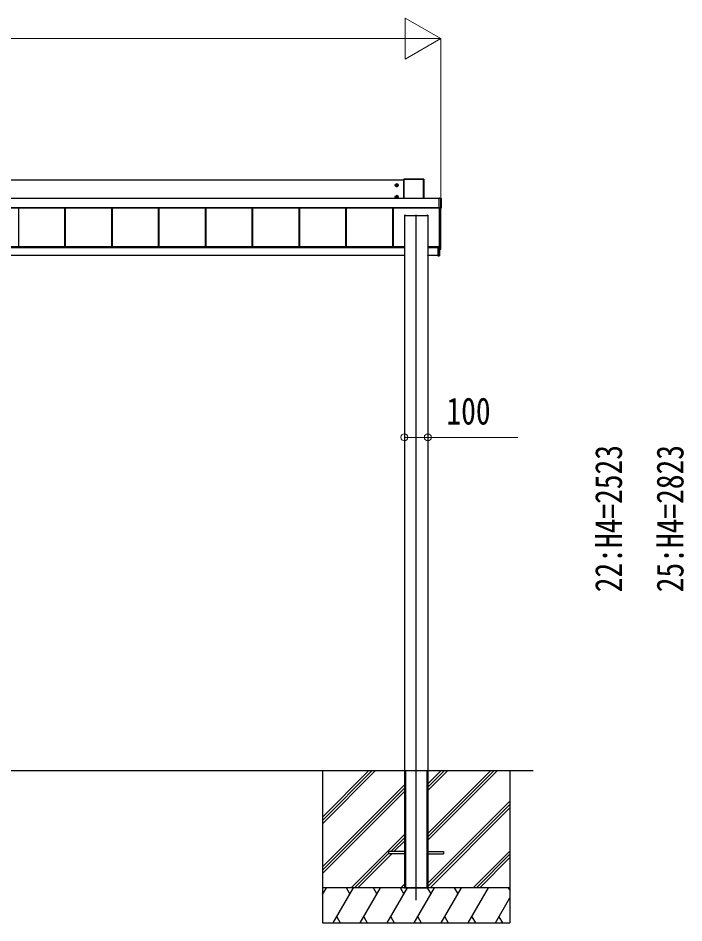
# Model space of a CAD drawing. Units: millimetres, scale not verified. Extents: x -14718 to 14718, y -10396 to 10396.
# Drawn here: x -3609 to -765, y -7951 to -4088 of the extents above; entities that cross this region are included whole.
import ezdxf
from ezdxf.enums import TextEntityAlignment as Align

# ---------------------------------------------------------------- set-up
doc = ezdxf.new("R2010")
doc.units = ezdxf.units.MM
doc.header["$LTSCALE"] = 50
doc.layers.add('0-3_YKK_12', color=2, linetype='Continuous')
doc.layers.add('0-4_YKK_A1', color=4, linetype='Continuous')
doc.layers.add('0-5_YKK_D', color=6, linetype='Continuous', lineweight=18)
doc.styles.add('ＭＳ ゴシック', font='')
doc.styles.get('ＭＳ ゴシック').set_extended_font_data('MS Gothic')

msp = doc.modelspace()

# ---------------------------------------------------------------- linework, layer by layer
at = {"layer": '0-3_YKK_12'}
msp.add_line((-1908.43, -7853.8), (-1908.43, -4928.1), dxfattribs=at)
at = {"layer": '0-4_YKK_A1'}
for p, q in [((-1961.43, -4780.17), (-6455.43, -4780.17)), ((-1961.43, -4776.44), (-1961.43, -4858.6)), ((-1961.09, -4776.59), (-1961.43, -4776.44)), ((-1961.09, -4858.6), (-1961.09, -4776.59)), ((-1875.93, -4775.95), (-1960.93, -4775.95)), ((-1960.93, -4775.95), (-1960.59, -4776.09)), ((-1960.59, -4776.09), (-1960.59, -4776.57)), ((-1960.59, -4776.09), (-1876.27, -4776.09)), ((-1960.59, -4776.57), (-1960.59, -4858.6)), ((-1876.27, -4776.57), (-1960.59, -4776.57)), ((-1876.27, -4776.09), (-1875.93, -4775.95)), ((-1876.27, -4776.09), (-1876.27, -4776.57)), ((-1876.27, -4858.6), (-1876.27, -4776.57)), ((-1875.43, -4776.44), (-1875.77, -4776.59)), ((-1875.77, -4776.59), (-1875.77, -4858.6)), ((-1875.43, -4858.6), (-1875.43, -4776.44)), ((-1998.68, -4801.91), (-1984.18, -4801.91)), ((-1993.71, -4801.15), (-1994.43, -4801.15)), ((-1991.43, -4809.16), (-1991.43, -4794.66)), ((-1989.15, -4802.67), (-1988.43, -4802.67)), ((-1809.93, -4858.6), (-6500.93, -4858.6)), ((-1809.93, -4859.09), (-6500.93, -4859.09)), ((-1998.68, -4851.88), (-1984.18, -4851.88)), ((-1993.71, -4851.12), (-1994.43, -4851.12)), ((-1991.43, -4859.13), (-1991.43, -4844.63)), ((-1989.15, -4852.64), (-1988.43, -4852.64)), ((-1808.73, -4857.38), (-1809.93, -4857.38)), ((-1809.93, -4857.53), (-1809.93, -4857.38)), ((-1809.93, -4857.38), (-1809.93, -4857.38)), ((-1808.73, -4857.38), (-1809.93, -4857.38)), ((-1809.93, -4858.01), (-1809.93, -4857.53)), ((-1802.89, -4858.01), (-1809.93, -4858.01)), ((-1808.73, -4857.38), (-1808.73, -4857.38)), ((-1808.13, -4857.36), (-1808.18, -4857.37)), ((-1808.13, -4857.33), (-1802.43, -4857.33)), ((-1808.13, -4857.33), (-1808.13, -4857.36)), ((-1802.89, -4857.53), (-1802.43, -4857.33)), ((-1802.89, -4899.07), (-1802.89, -4858.01)), ((-1801.93, -4857.83), (-1802.39, -4858.03)), ((-1802.39, -4858.03), (-1802.39, -4899.08)), ((-1801.93, -4857.83), (-1801.93, -4899.81)), ((-1809.93, -4898.06), (-6500.93, -4898.06)), ((-1809.93, -4898.58), (-6500.93, -4898.58)), ((-6500.93, -4898.72), (-1809.93, -4898.72)), ((-1809.93, -4898.72), (-6500.93, -4898.72)), ((-3607.33, -4898.72), (-3607.33, -5064.94)), ((-3606.93, -4898.72), (-3606.93, -5064.94)), ((-3409.93, -4898.72), (-3409.93, -5064.94)), ((-3407.33, -4898.72), (-3407.33, -5064.94)), ((-3406.93, -4898.72), (-3406.93, -5064.94)), ((-3209.93, -4898.72), (-3209.93, -5064.94)), ((-3207.33, -4898.72), (-3207.33, -5064.94)), ((-3206.93, -4898.72), (-3206.93, -5064.94)), ((-3009.93, -4898.72), (-3009.93, -5064.94)), ((-3007.33, -4898.72), (-3007.33, -5064.94)), ((-3006.93, -4898.72), (-3006.93, -5064.94)), ((-2809.93, -4898.72), (-2809.93, -5064.94)), ((-2807.33, -4898.72), (-2807.33, -5064.94)), ((-2806.93, -4898.72), (-2806.93, -5064.94)), ((-2609.93, -4898.72), (-2609.93, -5064.94)), ((-2607.33, -4898.72), (-2607.33, -5064.94)), ((-2606.93, -4898.72), (-2606.93, -5064.94)), ((-2409.93, -4898.72), (-2409.93, -5064.94)), ((-2407.33, -4898.72), (-2407.33, -5064.94)), ((-2406.93, -4898.72), (-2406.93, -5064.94)), ((-2209.93, -4898.72), (-2209.93, -5064.94)), ((-2207.33, -4898.72), (-2207.33, -5064.94)), ((-2206.93, -4898.72), (-2206.93, -5064.94)), ((-2009.93, -4898.72), (-2009.93, -5064.94)), ((-2007.33, -4898.72), (-2007.33, -5064.94)), ((-2006.93, -4898.72), (-2006.93, -5064.94)), ((-1809.93, -4899.07), (-1802.89, -4899.07)), ((-1809.93, -4899.58), (-1809.93, -4900.13)), ((-1802.89, -4899.58), (-1809.93, -4899.58)), ((-1809.93, -4900.13), (-1808.73, -4900.13)), ((-1809.93, -4900.13), (-1809.93, -4900.13)), ((-1809.93, -4900.13), (-1808.73, -4900.13)), ((-1808.73, -4900.13), (-1808.73, -4900.13)), ((-1808.43, -5072.78), (-1808.43, -4900.14)), ((-1808.13, -4900.19), (-1808.13, -4900.3)), ((-1802.43, -4900.3), (-1808.13, -4900.3)), ((-1803.43, -5072.72), (-1803.43, -4900.3)), ((-1802.89, -4899.07), (-1802.89, -4899.58)), ((-1802.43, -4900.3), (-1802.89, -4899.58)), ((-1802.39, -4899.08), (-1801.93, -4899.81)), ((-1958.43, -4930.31), (-1958.43, -4930.6)), ((-1958.43, -4930.6), (-1958.43, -7297.3)), ((-1958.43, -4930.6), (-1958.13, -4930.6)), ((-1958.13, -4930.3), (-1956.23, -4930.3)), ((-1958.13, -4930.3), (-1958.13, -4930.6)), ((-1958.13, -4930.6), (-1858.73, -4930.6)), ((-1956.23, -4930.3), (-1956.23, -4930.6)), ((-1955.93, -4930.31), (-1955.93, -4930.6)), ((-1954.93, -4930.51), (-1955.93, -4930.51)), ((-1954.93, -4930.51), (-1954.93, -4930.6)), ((-1954.43, -4930.52), (-1954.43, -4930.6)), ((-1862.43, -4930.52), (-1862.43, -4930.6)), ((-1860.93, -4930.51), (-1861.93, -4930.51)), ((-1861.93, -4930.51), (-1861.93, -4930.6)), ((-1860.93, -4930.31), (-1860.93, -4930.6)), ((-1860.63, -4930.3), (-1858.73, -4930.3)), ((-1860.63, -4930.3), (-1860.63, -4930.6)), ((-1858.73, -4930.3), (-1858.73, -4930.6)), ((-1858.43, -4930.31), (-1858.43, -4930.6)), ((-1802.9, -5032.21), (-1803.43, -5032.18)), ((-1802.43, -5073.76), (-1802.43, -5032.71)), ((-1958.43, -5064.94), (-6398.43, -5064.94)), ((-1958.43, -5066.95), (-6398.43, -5066.95)), ((-1958.43, -5069.82), (-6394.43, -5069.82)), ((-1811.43, -5064.94), (-1858.43, -5064.94)), ((-1815.43, -5066.95), (-1858.43, -5066.95)), ((-1815.43, -5069.82), (-1858.43, -5069.82)), ((-1810.43, -5065.29), (-1815.43, -5065.28)), ((-1815.43, -5069.58), (-1815.43, -5065.28)), ((-1815.43, -5069.58), (-1815.43, -5069.78)), ((-1809.71, -5069.59), (-1815.43, -5069.58)), ((-1815.43, -5070.08), (-1809.23, -5070.09)), ((-1811.93, -5064.55), (-1808.73, -5064.55)), ((-1811.93, -5064.94), (-1811.93, -5064.55)), ((-1811.43, -5064.94), (-1811.43, -5065.23)), ((-1811.43, -5065.23), (-1811.43, -5065.29)), ((-1810.43, -5065.29), (-1810.43, -5064.55)), ((-1809.71, -5067.01), (-1809.71, -5069.59)), ((-1809.71, -5067.01), (-1809.43, -5067.01)), ((-1809.71, -5069.59), (-1809.43, -5069.59)), ((-1809.23, -5069.79), (-1809.23, -5066.81)), ((-1809.23, -5069.79), (-1809.23, -5069.79)), ((-1809.21, -5064.55), (-1809.21, -5066.51)), ((-1809.21, -5066.51), (-1808.93, -5066.51)), ((-1809.21, -5070.09), (-1808.93, -5070.09)), ((-1808.93, -5066.51), (-1808.93, -5064.55)), ((-1808.93, -5070.09), (-1808.93, -5066.51)), ((-1808.93, -5103.17), (-1808.93, -5070.09)), ((-1803.43, -5073.29), (-1808.93, -5073.63)), ((-1808.93, -5074.89), (-1802.9, -5074.51)), ((-1808.93, -5074.89), (-1802.9, -5074.51)), ((-1802.9, -5074.26), (-1808.61, -5074.61)), ((-1808.61, -5074.61), (-1808.61, -5074.65)), ((-1803.93, -5073.28), (-1807.93, -5073.28)), ((-1803.43, -5073.29), (-1803.43, -5072.72)), ((-1802.9, -5074.51), (-1802.9, -5074.26)), ((-1802.9, -5074.51), (-1802.9, -5074.51)), ((-1802.43, -5073.76), (-1802.43, -5074.01)), ((-1959.28, -5101.3), (-6394.43, -5101.3)), ((-1959.43, -5103.48), (-1959.3, -5101.3)), ((-1959.28, -5101.3), (-1958.8, -5101.3)), ((-1958.8, -5101.3), (-1958.93, -5103.48)), ((-1958.43, -5101.3), (-1958.8, -5101.3)), ((-1858.06, -5101.3), (-1858.43, -5101.3)), ((-1858.43, -5103.48), (-1857.93, -5103.48)), ((-1857.93, -5103.8), (-1858.43, -5103.8)), ((-1858.06, -5101.3), (-1857.58, -5101.3)), ((-1857.93, -5103.48), (-1858.06, -5101.3)), ((-1857.93, -5103.8), (-1857.93, -5103.48)), ((-1857.73, -5103.8), (-1857.93, -5103.8)), ((-1815.43, -5101.3), (-1857.58, -5101.3)), ((-1857.56, -5101.3), (-1857.43, -5103.48)), ((-1815.43, -5103.85), (-1809.21, -5103.47)), ((-1815.43, -5103.55), (-1815.43, -5103.85)), ((-1808.93, -5103.17), (-1809.21, -5103.17)), ((-1958.43, -7297.3), (-1958.43, -7801.3)), ((-1858.43, -7297.3), (-1858.43, -7801.3)), ((-11658.43, -7301.3), (-1408.43, -7301.3)), ((-2308.43, -7301.3), (-2308.43, -7951.3)), ((-2308.43, -7527.93), (-2081.8, -7301.3)), ((-2308.43, -7499.64), (-2110.08, -7301.3)), ((-2308.43, -7513.79), (-2096, -7301.36)), ((-1958.43, -7301.3), (-1958.13, -7301.3)), ((-1958.43, -7301.3), (-1958.43, -7801.3)), ((-1958.13, -7301.3), (-1858.73, -7301.3)), ((-1955.93, -7301.3), (-1955.93, -7801.3)), ((-1954.43, -7301.3), (-1954.43, -7801.3)), ((-1862.43, -7301.3), (-1862.43, -7801.3)), ((-1860.93, -7301.3), (-1860.93, -7801.3)), ((-1858.43, -7301.3), (-1858.43, -7801.3)), ((-1858.43, -7386.3), (-1773.43, -7301.3)), ((-1858.43, -7372.15), (-1787.57, -7301.3)), ((-1858.43, -7358.01), (-1801.72, -7301.3)), ((-1858.43, -7598.43), (-1561.34, -7301.34)), ((-1858.43, -7584.28), (-1575.48, -7301.34)), ((-1858.43, -7570.14), (-1589.62, -7301.34)), ((-1508.43, -7301.3), (-1508.43, -7951.3)), ((-2308.43, -7711.77), (-1958.43, -7361.78)), ((-2308.43, -7725.92), (-1958.43, -7375.92)), ((-2308.43, -7740.06), (-1958.43, -7390.06)), ((-1858.43, -7782.27), (-1508.43, -7432.28)), ((-1858.43, -7796.41), (-1508.43, -7446.42)), ((-1849.17, -7801.3), (-1508.43, -7460.56)), ((-2185.82, -7801.3), (-1958.43, -7573.91)), ((-2017.18, -7646.8), (-1958.43, -7588.05)), ((-2003.04, -7646.8), (-1958.43, -7602.19)), ((-2025.93, -7646.8), (-2025.93, -7655.8)), ((-1958.43, -7646.8), (-2025.93, -7646.8)), ((-1858.43, -7646.8), (-1790.93, -7646.8)), ((-1790.93, -7646.8), (-1790.93, -7655.8)), ((-1665.32, -7801.3), (-1508.43, -7644.41)), ((-2171.68, -7801.3), (-2025.93, -7655.55)), ((-2157.54, -7801.3), (-2012.04, -7655.8)), ((-1958.43, -7655.8), (-2025.93, -7655.8)), ((-1858.43, -7655.8), (-1790.93, -7655.8)), ((-1651.18, -7801.3), (-1508.43, -7658.55)), ((-1637.04, -7801.3), (-1508.43, -7672.69)), ((-1508.43, -7801.3), (-2308.43, -7801.3)), ((-2308.43, -7830.24), (-2291.72, -7801.3)), ((-1508.43, -7801.3), (-2308.43, -7801.3)), ((-2262.85, -7951.3), (-2176.25, -7801.3)), ((-2191.25, -7827.28), (-2206.25, -7801.3)), ((-2147.38, -7951.3), (-2060.78, -7801.3)), ((-2075.78, -7827.28), (-2090.78, -7801.3)), ((-2031.91, -7951.3), (-1945.31, -7801.3)), ((-1960.31, -7827.28), (-1975.31, -7801.3)), ((-1973.69, -7801.3), (-1958.43, -7786.04)), ((-1958.43, -7801.3), (-1858.43, -7801.3)), ((-1916.44, -7951.3), (-1829.84, -7801.3)), ((-1844.84, -7827.28), (-1859.84, -7801.3)), ((-1800.97, -7951.3), (-1714.37, -7801.3)), ((-1729.37, -7827.28), (-1744.37, -7801.3)), ((-1685.5, -7951.3), (-1598.9, -7801.3)), ((-1508.43, -7809.96), (-1513.43, -7801.3)), ((-2306.72, -7827.28), (-2308.43, -7824.32)), ((-1570.03, -7951.3), (-1508.43, -7844.6)), ((-2308.43, -7951.3), (-1508.43, -7951.3)), ((-2247.86, -7925.32), (-2232.86, -7951.3)), ((-2132.39, -7925.32), (-2117.39, -7951.3)), ((-2016.92, -7925.32), (-2001.92, -7951.3)), ((-1901.44, -7925.32), (-1886.44, -7951.3)), ((-1785.98, -7925.32), (-1770.98, -7951.3)), ((-1670.5, -7925.32), (-1655.51, -7951.3)), ((-1555.03, -7925.32), (-1540.04, -7951.3))]:
    msp.add_line(p, q, dxfattribs=at)
for points in [[(-1991.43, -4796.13), (-1996.43, -4799.02), (-1996.43, -4804.79), (-1991.43, -4807.68), (-1986.43, -4804.79), (-1986.43, -4799.02)], [(-1991.43, -4846.1), (-1996.43, -4848.99), (-1996.43, -4854.76), (-1991.43, -4857.65), (-1986.43, -4854.76), (-1986.43, -4848.99)]]:
    msp.add_lwpolyline(points, close=True, dxfattribs=at)
for points in [[(-1994.43, -4801.15), (-1994.43, -4802.67), (-1993.71, -4802.67)], [(-1990.67, -4799.63), (-1990.67, -4798.91), (-1992.19, -4798.91), (-1992.19, -4799.63)], [(-1992.19, -4804.19), (-1992.19, -4804.91), (-1990.67, -4804.91), (-1990.67, -4804.19)], [(-1988.43, -4802.67), (-1988.43, -4801.15), (-1989.15, -4801.15)], [(-1994.43, -4851.12), (-1994.43, -4852.64), (-1993.71, -4852.64)], [(-1990.67, -4849.6), (-1990.67, -4848.88), (-1992.19, -4848.88), (-1992.19, -4849.6)], [(-1992.19, -4854.16), (-1992.19, -4854.88), (-1990.67, -4854.88), (-1990.67, -4854.16)], [(-1988.43, -4852.64), (-1988.43, -4851.12), (-1989.15, -4851.12)], [(-1809.93, -4857.53), (-1802.89, -4857.53), (-1802.89, -4858.01)], [(-1809.93, -4899.58), (-1809.93, -4899.07), (-1809.93, -4858.01)], [(-1858.73, -4930.6), (-1858.43, -4930.6), (-1858.43, -7297.3)], [(-1809.25, -5069.79), (-1815.43, -5069.78), (-1815.43, -5070.08), (-1815.43, -5103.55)], [(-1809.21, -5070.09), (-1809.21, -5103.17), (-1815.43, -5103.55)], [(-1809.43, -5069.61), (-1809.43, -5069.59), (-1809.43, -5067.01)], [(-1809.23, -5069.79), (-1809.23, -5069.79), (-1809.24, -5069.79)], [(-1958.43, -5103.8), (-1958.93, -5103.8), (-1959.13, -5103.8)], [(-1958.93, -5103.8), (-1958.93, -5103.48), (-1958.43, -5103.48)], [(-1958.13, -7301.3), (-1858.73, -7301.3), (-1858.43, -7301.3)]]:
    msp.add_lwpolyline(points, dxfattribs=at)
for centre, radius in [((-1991.43, -4801.91), 6.25), ((-1991.43, -4801.91), 5), ((-1991.43, -4851.88), 6.25), ((-1991.43, -4851.88), 5)]:
    msp.add_circle(centre, radius, dxfattribs=at)
for centre, radius, start, end in [((-1960.59, -4776.59), 0.5, 90.15046, 179.81463), ((-1960.71, -4780.69), 4.12, 88.40447, 95.35624), ((-1876.27, -4776.59), 0.5, 0.18537, 89.84954), ((-1876.15, -4780.69), 4.12, 84.64376, 91.59553), ((-1991.43, -4801.91), 5.58, 153.74848, 206.25152), ((-1991.43, -4801.91), 5.58, 93.74848, 146.25152), ((-1991.43, -4801.91), 5.58, 213.74848, 266.25152), ((-1993.71, -4799.63), 1.52, 270, 0), ((-1993.71, -4804.19), 1.52, 0, 90), ((-1991.43, -4801.91), 5.58, 33.74848, 86.25152), ((-1991.43, -4801.91), 5.58, 273.74848, 326.25152), ((-1989.15, -4799.63), 1.52, 180, 270), ((-1989.15, -4804.19), 1.52, 90, 180), ((-1991.43, -4801.91), 5.58, 333.74848, 26.25152), ((-1991.43, -4851.88), 5.58, 153.74848, 206.25152), ((-1991.43, -4851.88), 5.58, 93.74848, 146.25152), ((-1991.43, -4851.88), 5.58, 213.74848, 266.25152), ((-1993.71, -4849.6), 1.52, 270, 0), ((-1993.71, -4854.16), 1.52, 0, 90), ((-1991.43, -4851.88), 5.58, 33.74848, 86.25152), ((-1991.43, -4851.88), 5.58, 273.74848, 326.25152), ((-1989.15, -4849.6), 1.52, 180, 270), ((-1989.15, -4854.16), 1.52, 90, 180), ((-1991.43, -4851.88), 5.58, 333.74848, 26.25152), ((-1808.29, -4855.97), 1.41, 271.33232, 274.49739), ((-1802.89, -4858.03), 0.5, 0.18537, 89.84954), ((-1802.78, -4862.13), 4.12, 84.64376, 91.59553), ((-1808.64, -4902.74), 2.62, 81.42612, 92.09097), ((-1808.13, -4899.89), 0.301, 243.24083, 270.00691), ((-1802.78, -4903.18), 4.12, 84.64376, 91.59553), ((-1802.89, -4899.08), 0.502, 270.31408, 359.651), ((-1802.93, -5032.71), 0.5, 0.01604, 86.51881), ((-1809.64, -5071.58), 1.98, 83.79926, 91.95127), ((-1809.25, -5070.09), 0.3, 87.77338, 89.77816), ((-1809.25, -5069.93), 0.141, 85.77463, 89.9759), ((-1810.48, -5070.01), 1.25, 356.45735, 10.27369), ((-1810.44, -5069.97), 1.21, 354.17006, 8.37745), ((-1810.56, -5066.58), 1.35, 350.09675, 2.91202), ((-1809.23, -5066.51), 0.3, 269.98255, 359.98254), ((-1809.23, -5070.09), 0.3, 0, 89.87763), ((-1810.43, -5070.01), 1.22, 356.27163, 10.47203), ((-1808.63, -5074.31), 0.3, 180.0189, 273.51595), ((-1808.63, -5074.35), 0.3, 180.0189, 273.51595), ((-1808.73, -5064.25), 0.3, 269.98255, 359.98252), ((-1807.93, -5072.78), 0.5, 180.01746, 270.01745), ((-1803.93, -5072.78), 0.5, 269.98255, 359.98254), ((-1802.93, -5073.76), 0.5, 273.48119, 359.98396), ((-1802.93, -5074.01), 0.5, 273.6197, 0), ((-1802.93, -5074.01), 0.5, 273.48119, 359.98396), ((-1959.13, -5103.5), 0.3, 176.5, 270), ((-1857.73, -5103.5), 0.3, 270, 3.5), ((-1809.23, -5103.17), 0.3, 273.5, 0), ((-1810.44, -5103.32), 1.24, 353.06854, 6.93146)]:
    msp.add_arc(centre, radius, start, end, dxfattribs=at)
for centre, major_axis, ratio, start_param, end_param in [((-1960.93, -4776.45), (0.382, -0.325), 0.996231, 2.2770247, 3.8440941), ((-1875.93, -4776.45), (0.382, 0.325), 0.996231, 5.5806839, 7.1477533), ((-1808.73, -4857.36), (0.6, 0), 0.026226, 4.712389, 5.6461648), ((-1808.13, -4857.63), (0, 0.3), 0.998743, 6.2831853, 6.8214342), ((-1808.73, -4857.36), (0.6, 0), 0.026226, 5.6461648, 6.2831853), ((-1802.43, -4857.83), (0.382, 0.325), 0.996231, 5.5806839, 7.1477533), ((-1808.73, -4900.19), (0.6, 0), 0.096025, 6.2831853, 7.8539816), ((-1808.13, -4900), (0, 0.3), 0.998743, 2.0534275, 3.1415927), ((-1802.43, -4899.8), (0.382, -0.325), 0.996231, 5.4186173, 6.9856867), ((-1958.13, -4930.31), (0.3, 0), 0.034921, 1.5707963, 3.1415927), ((-1956.23, -4930.31), (0.3, 0), 0.034921, 6.2831853, 7.8539816), ((-1954.93, -4930.52), (0.5, 0), 0.034921, 6.2831853, 7.8539816), ((-1861.93, -4930.52), (0.5, 0), 0.034921, 1.5707963, 3.1415927), ((-1860.63, -4930.31), (0.3, 0), 0.034921, 1.5707963, 3.1415927), ((-1858.73, -4930.31), (0.3, 0), 0.034921, 6.2831853, 7.8539816), ((-1809.21, -5067.01), (-0.301, 0.4), 0.997782, 5.6362522, 7.2070486), ((-1809.73, -5069.59), (-0.001, 0.2), 0.09157, 4.6769241, 4.7117655), ((-1809.23, -5069.59), (0.482, 0.007), 0.414889, 3.1353871, 4.6694768), ((-1809.23, -5067.01), (-0.108, 0.169), 0.994155, 5.7105836, 7.28138), ((-1809.23, -5069.59), (0.145, 0.15), 0.921201, 2.3804184, 3.9145081), ((-1809.21, -5069.59), (-0.301, 0.4), 0.997782, 2.4579529, 2.4946596), ((-1809.21, -5074.69), (0.6, 0.037), 0.034769, 5.198958, 6.2810574), ((-1958.93, -5103.5), (0.5, -0.018), 0.036539, 1.5736281, 3.1406975), ((-1857.93, -5103.5), (0.5, 0.018), 0.036539, 0.0008951, 1.5679645)]:
    msp.add_ellipse(centre, major_axis=major_axis, ratio=ratio, start_param=start_param, end_param=end_param, dxfattribs=at)
at = {"layer": '0-5_YKK_D'}
for p, q in [((-1803.43, -4175.95), (-1954.99, -4088.45)), ((-1954.99, -4088.45), (-1954.99, -4263.45)), ((-11038.43, -4175.95), (-1978.43, -4175.95)), ((-1803.43, -4175.95), (-2106.54, -4175.95)), ((-1803.43, -4175.95), (-1954.99, -4263.45)), ((-1803.43, -4899.3), (-1803.43, -4174.95)), ((-1958.43, -5875.77), (-1958.43, -5879.28))]:
    msp.add_line(p, q, dxfattribs=at)
msp.add_lwpolyline([(-1958.43, -5878.28), (-1858.43, -5878.28), (-1473.33, -5878.28)], dxfattribs=at)
for centre in [(-1958.43, -5878.28), (-1858.43, -5878.28)]:
    msp.add_circle(centre, 14.88, dxfattribs=at)

# ---------------------------------------------------------------- texts
at = {"layer": '0-5_YKK_D', "style": 'ＭＳ ゴシック', "width": 0.8}
msp.add_text('100', height=115.5, dxfattribs=at).set_placement((-1778.93, -5858.28), align=Align.BOTTOM_LEFT)
at = {"layer": '0-5_YKK_D', "color": 1, "style": 'ＭＳ ゴシック', "width": 0.8}
for s, p in [('22:H4=2523', (-994.38, -6539.72)), ('25:H4=2823', (-731.88, -6539.72))]:
    msp.add_text(s, height=115.5, rotation=90, dxfattribs=at).set_placement(p, align=Align.BOTTOM_LEFT)

doc.saveas('drawing.dxf')
